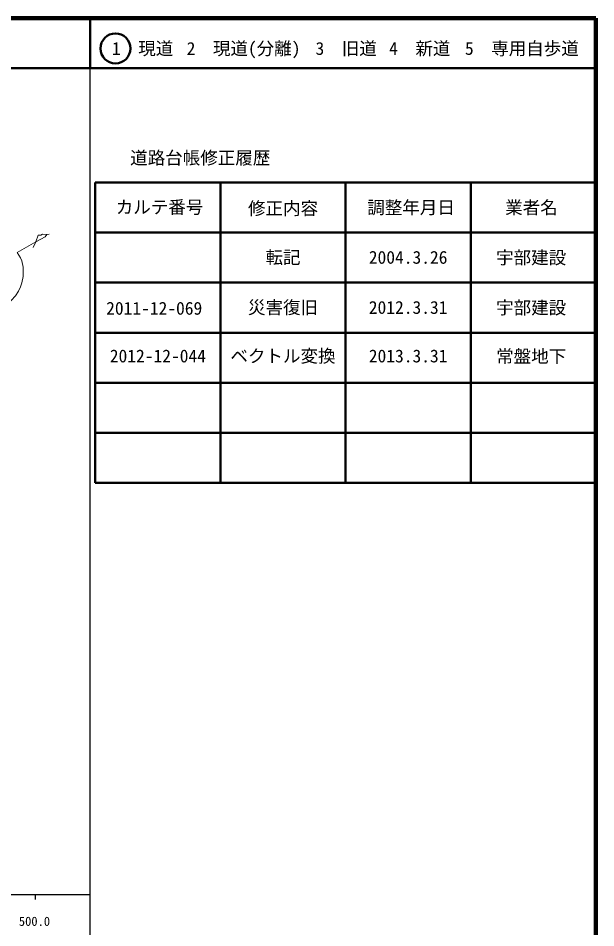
# Model space of a CAD drawing. Units: millimetres, scale not verified. Extents: x 40000 to 680000, y 20000 to 380000.
# Drawn here: x 564592 to 680000, y 198357 to 380000 of the extents above; entities that cross this region are included whole.
import ezdxf
from ezdxf.enums import TextEntityAlignment as Align

# ---------------------------------------------------------------- set-up
doc = ezdxf.new("R2010")
doc.units = ezdxf.units.MM
doc.header["$LTSCALE"] = 1000
for name, color, linetype, lineweight in [('M-BGD', 7, 'Continuous', 13), ('M-TTL', 2, 'Continuous', 140), ('M-TTL-BAND', 7, 'Continuous', 25), ('M-TTL-FRAM', 2, 'Continuous', 50), ('M-TTL-LINE', 7, 'Continuous', 50)]:
    doc.layers.add(name, color=color, linetype=linetype, lineweight=lineweight)
doc.layers.add('M-TTL-TXT', color=7, linetype='Continuous')
doc.styles.add('ＭＳ ゴシック', font='')
doc.styles.get('ＭＳ ゴシック').set_extended_font_data('MS Gothic')

msp = doc.modelspace()

# ---------------------------------------------------------------- linework, layer by layer
at = {"layer": 'M-BGD'}
for p, q in [((570807, 336861), (570299, 336776)), ((568097, 335337), (564372, 333220)), ((568097, 335337), (567589, 334236))]:
    msp.add_line(p, q, dxfattribs=at)
for points in [[(570299, 336776), (569452, 336861), (569113, 336691), (568605, 336691), (568097, 335337)], [(568097, 335337), (569960, 336353), (570299, 336776)], [(564372, 333220), (565049, 332119), (565303, 331527), (565557, 330257), (565557, 328394), (565303, 327124), (565049, 326362), (564626, 325515), (564033, 324584), (563187, 323653), (561663, 322467)]]:
    msp.add_lwpolyline(points, dxfattribs=at)
at = {"layer": 'M-TTL'}
for p, q in [((680000, 380000), (40000, 380000)), ((680000, 20000), (680000, 380000))]:
    msp.add_line(p, q, dxfattribs=at)
at = {"layer": 'M-TTL-BAND'}
for p, q in [((579000, 20000), (579000, 370000)), ((40000, 205000), (579000, 205000)), ((568000, 205000), (568000, 204000))]:
    msp.add_line(p, q, dxfattribs=at)
at = {"layer": 'M-TTL-FRAM'}
for p, q in [((580000, 347197), (580000, 287197)), ((580000, 347197), (680000, 347197)), ((580000, 287197), (680000, 287197))]:
    msp.add_line(p, q, dxfattribs=at)
at = {"layer": 'M-TTL-LINE'}
for p, q in [((579000, 380000), (579000, 370000)), ((40000, 370000), (680000, 370000)), ((605000, 347197), (605000, 287197)), ((630000, 347197), (630000, 287197)), ((655000, 347197), (655000, 287197)), ((580000, 337197), (680000, 337197)), ((580000, 327197), (680000, 327197)), ((580000, 317197), (680000, 317197)), ((580000, 307197), (680000, 307197)), ((580000, 297197), (680000, 297197))]:
    msp.add_line(p, q, dxfattribs=at)
msp.add_circle((584031, 373958), 3000, dxfattribs=at)

# ---------------------------------------------------------------- texts
at = {"layer": 'M-TTL-BAND', "style": 'ＭＳ ゴシック'}
msp.add_text('500.0', height=1833, dxfattribs=at).set_placement((567844, 198195), align=Align.BOTTOM_CENTER)
at = {"layer": 'M-TTL-TXT', "style": 'ＭＳ ゴシック'}
for s, p in [('1\u3000現道', (589448, 373958)), ('2\u3000現道(分離)', (609619, 373958)), ('3\u3000旧道', (630121, 373958)), ('4\u3000新道', (644824, 373958)), ('5\u3000専用自歩道', (665228, 373958)), ('道路台帳修正履歴', (600968, 352113)), ('カルテ番号', (592839, 342277)), ('修正内容', (617509, 342023)), ('調整年月日', (643089, 342197)), ('業者名', (667134, 342197)), ('転記', (617500, 332245)), ('2004.3.26', (642500, 332245)), ('宇部建設', (667077, 332189)), ('災害復旧', (617500, 322245)), ('2012.3.31', (642500, 322245)), ('宇部建設', (667077, 322189))]:
    msp.add_text(s, height=2566, dxfattribs=at).set_placement(p, align=Align.MIDDLE_CENTER)
for s, p in [('2011-12-069', (591769, 320021)), ('2012-12-044', (592500, 310495)), ('ベクトル変換', (617500, 310495)), ('2013.3.31', (642500, 310495)), ('常盤地下', (667077, 310439))]:
    msp.add_text(s, height=2566, dxfattribs=at).set_placement(p, align=Align.BOTTOM_CENTER)

doc.saveas('drawing.dxf')
